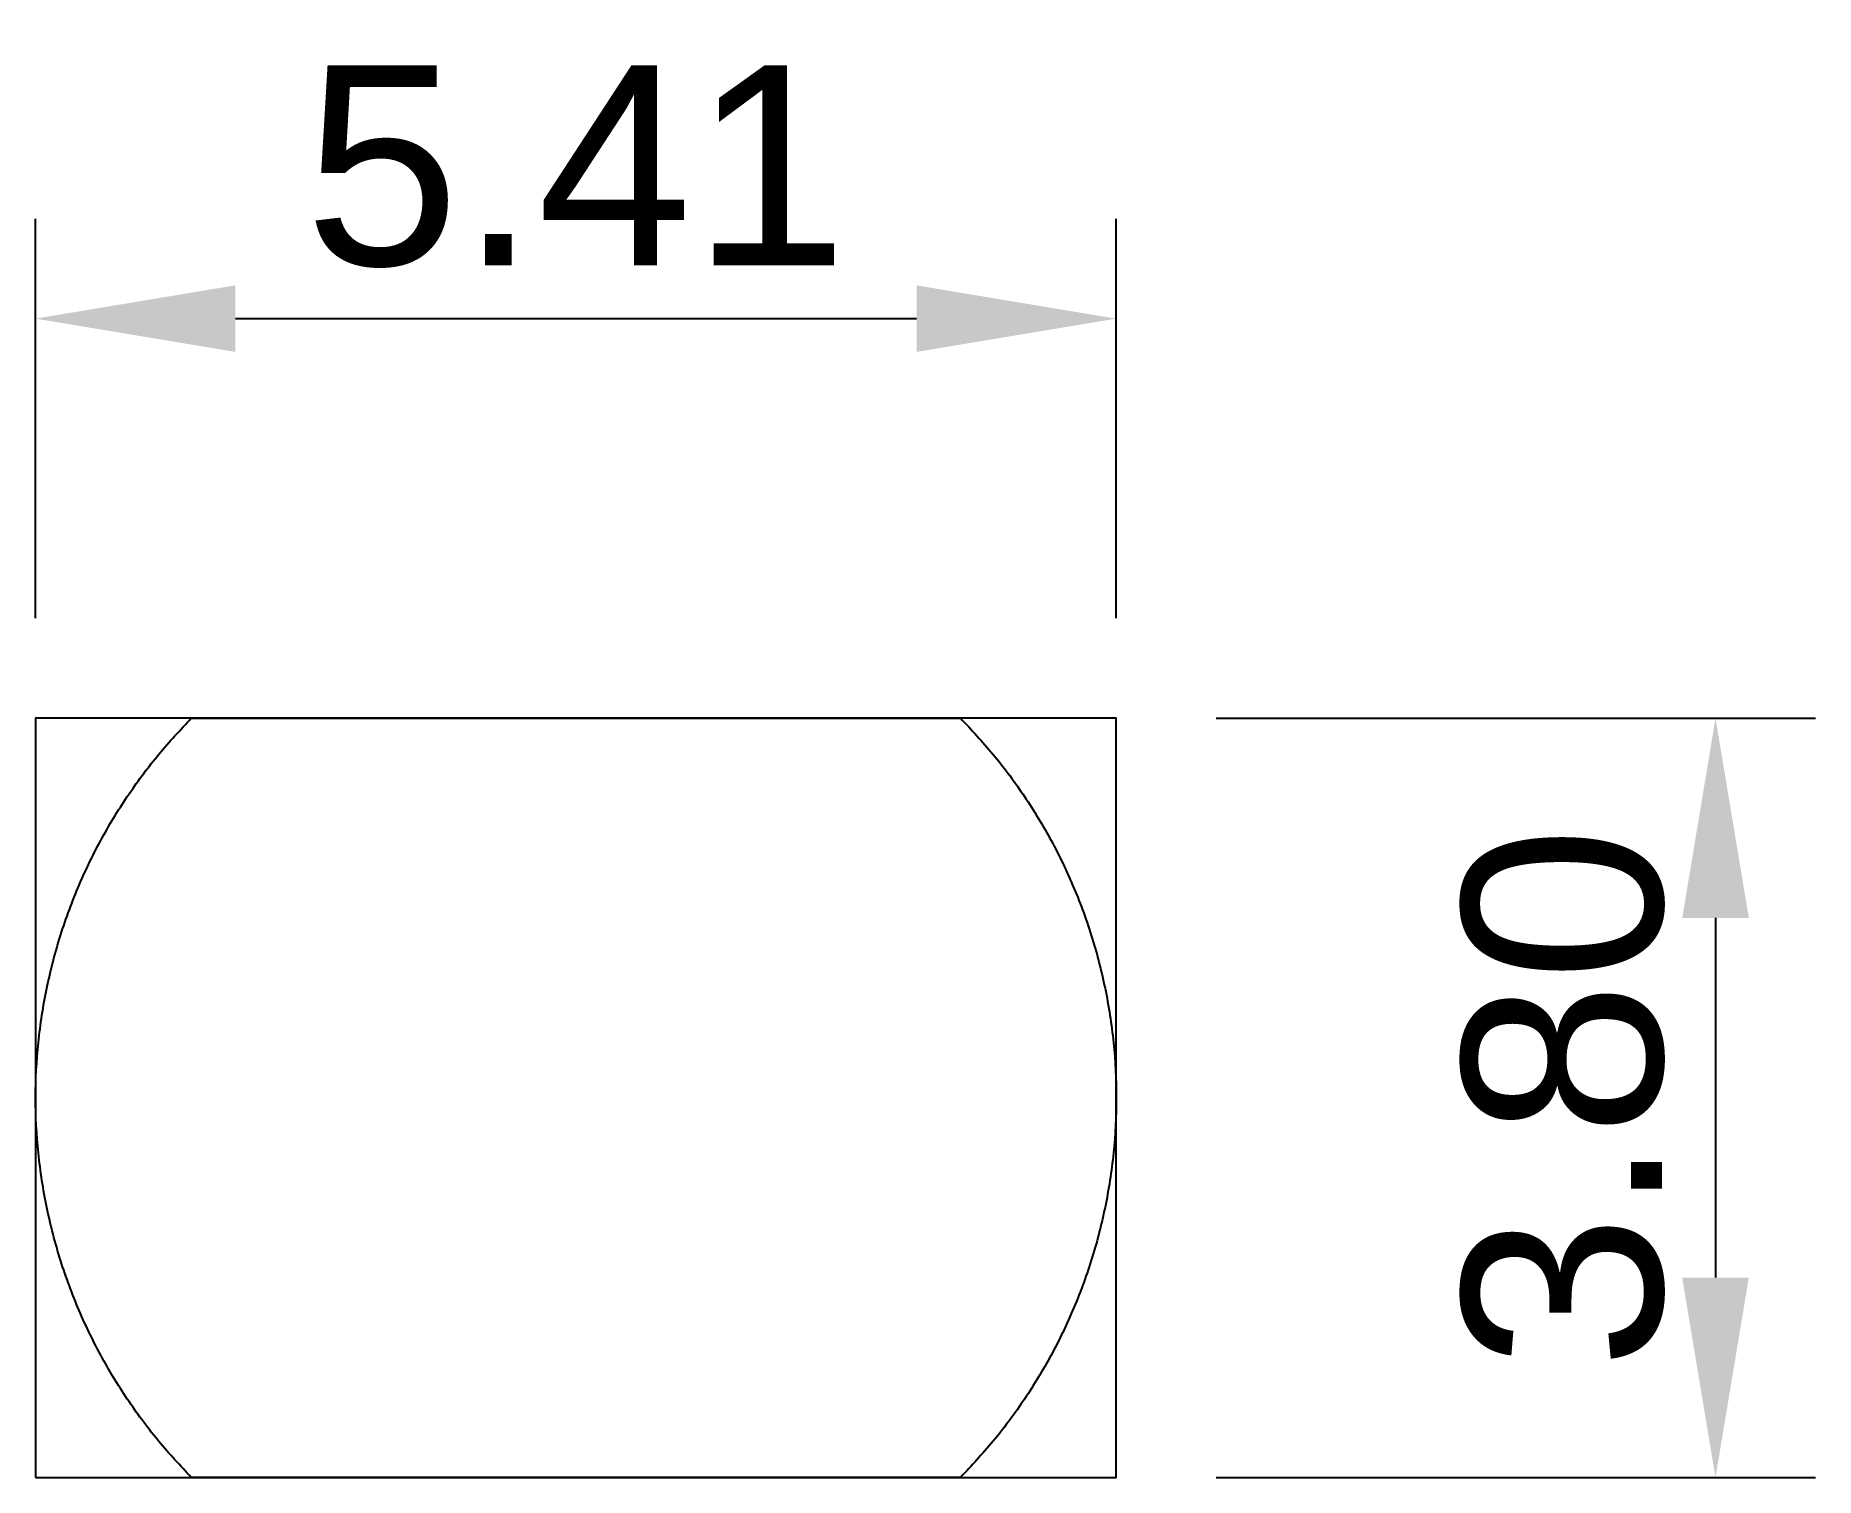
# Model space of a CAD drawing. Header units: millimetres. Extents: x -666.53 to -657.62, y 79.04 to 86.25.
import ezdxf

# ---------------------------------------------------------------- set-up
doc = ezdxf.new("R2010")
doc.units = ezdxf.units.MM
doc.layers.add('Default', color=18, linetype='Continuous', true_color=0x000000)
doc.styles.add('Default', font='arial.ttf')
doc.dimstyles.new('Default', dxfattribs={"dimtxt": 1, "dimasz": 1, "dimexe": 0.5, "dimexo": 0.5, "dimgap": 0.25, "dimtad": 1, "dimtoh": 1, "dimzin": 1, "dimdsep": 46, "dimtxsty": 'Default', "dimcen": 0.5, "dimazin": 1, "dimtfac": 1, "dimtdec": 4, "dimtix": 1, "dimtofl": 0, "dimtmove": 1, "dimatfit": 3, "dimfxl": 1, "dimtolj": 1, "dimtzin": 1, "dimarcsym": 0})

# ---------------------------------------------------------------- blocks, each defined once
blk = doc.blocks.new('*D1')
at = {"layer": 'Default', "color": 0, "lineweight": -2}
for p, q in [((-660.6213, 82.8368), (-657.6213, 82.8368)), ((-658.1213, 81.8368), (-658.1213, 80.0368)), ((-660.6213, 79.0368), (-657.6213, 79.0368))]:
    blk.add_line(p, q, dxfattribs=at)
at = {"layer": 'Default', "color": 0}
for points in [[(-657.9546, 81.8368), (-658.288, 81.8368), (-658.1213, 82.8368)], [(-658.288, 80.0368), (-657.9546, 80.0368), (-658.1213, 79.0368)]]:
    blk.add_solid(points, dxfattribs=at)
at = {"layer": 'Defpoints', "color": 0}
for p in [(-661.1213, 82.8368), (-661.1213, 79.0368), (-658.1213, 79.0368)]:
    blk.add_point(p, dxfattribs=at)
at = {"layer": 'Default', "color": 0, "insert": (-658.8818, 80.9368), "char_height": 1, "attachment_point": 5, "rotation": 90, "style": 'Default'}
blk.add_mtext('\\A1;3.80', dxfattribs=at)
blk = doc.blocks.new('*D2')
at = {"layer": 'Default', "color": 0, "lineweight": -2}
for p, q in [((-666.5313, 83.3368), (-666.5313, 85.3368)), ((-661.1213, 83.3368), (-661.1213, 85.3368)), ((-665.5313, 84.8368), (-662.1213, 84.8368))]:
    blk.add_line(p, q, dxfattribs=at)
at = {"layer": 'Default', "color": 0}
for points in [[(-665.5313, 85.0035), (-665.5313, 84.6701), (-666.5313, 84.8368)], [(-662.1213, 84.6701), (-662.1213, 85.0035), (-661.1213, 84.8368)]]:
    blk.add_solid(points, dxfattribs=at)
at = {"layer": 'Defpoints', "color": 0}
for p in [(-661.1213, 84.8368), (-666.5313, 82.8368), (-661.1213, 82.8368)]:
    blk.add_point(p, dxfattribs=at)
at = {"layer": 'Default', "color": 0, "insert": (-663.8263, 85.5973), "char_height": 1, "attachment_point": 5, "style": 'Default'}
blk.add_mtext('\\A1;5.41', dxfattribs=at)

msp = doc.modelspace()

# ---------------------------------------------------------------- linework, layer by layer
at = {"layer": 'Default'}
msp.add_lwpolyline([(-666.5313, 79.0368), (-661.1213, 79.0368), (-661.1213, 82.8368), (-666.5313, 82.8368)], close=True, dxfattribs=at)
for points in [[(-665.7517, 79.0368, 86.4638), (-667.6266, 80.9368, 86.4638), (-665.7517, 82.8368, 86.4638)], [(-661.9009, 82.8368, 86.4638), (-660.026, 80.9368, 86.4638), (-661.9009, 79.0368, 86.4638)]]:
    msp.add_rational_spline(points, [1, 0.711779520157, 1], degree=2, dxfattribs=at)
for points in [[(-665.7517, 82.8368, 86.4638), (-663.8263, 82.8368, 86.4638), (-661.9009, 82.8368, 86.4638)], [(-661.9009, 79.0368, 86.4638), (-663.8263, 79.0368, 86.4638), (-665.7517, 79.0368, 86.4638)]]:
    msp.add_open_spline(points, degree=2, dxfattribs=at)

# ---------------------------------------------------------------- dimensions: what is measured, and where the dimension line sits
dim = msp.add_linear_dim(base=(-661.1213, 84.8368, 86.4638), p1=(-666.5313, 82.8368, 86.4638), p2=(-661.1213, 82.8368, 86.4638), dimstyle='Default', override={"dimscale": 1, "dimtxt": 1, "dimasz": 1, "dimexe": 0.5, "dimexo": 0.5, "dimgap": 0.25, "dimtad": 1, "dimtih": 0, "dimtoh": 0, "dimdec": 2, "dimlfac": 1, "dimzin": 1, "dimtxsty": 'Default', "dimsah": 0, "dimcen": 0.5, "dimadec": 2, "dimazin": 1, "dimtix": 0, "dimtmove": 0, "dimtzin": 1}, dxfattribs=at)
dim.commit()
dim.dimension.update_dxf_attribs({"geometry": '*D2', "text_midpoint": (-663.8263, 85.5973, 86.4638)})
dim = msp.add_linear_dim(base=(-658.1213, 79.0368, 86.4638), p1=(-661.1213, 82.8368, 86.4638), p2=(-661.1213, 79.0368, 86.4638), angle=270, dimstyle='Default', override={"dimscale": 1, "dimtxt": 1, "dimasz": 1, "dimexe": 0.5, "dimexo": 0.5, "dimgap": 0.25, "dimtad": 1, "dimtih": 0, "dimtoh": 0, "dimdec": 2, "dimlfac": 1, "dimzin": 1, "dimtxsty": 'Default', "dimsah": 0, "dimcen": 0.5, "dimadec": 2, "dimazin": 1, "dimtix": 0, "dimtmove": 0, "dimtzin": 1}, dxfattribs=at)
dim.commit()
dim.dimension.update_dxf_attribs({"geometry": '*D1', "text_midpoint": (-658.8818, 80.9368, 86.4638)})

doc.saveas('drawing.dxf')
